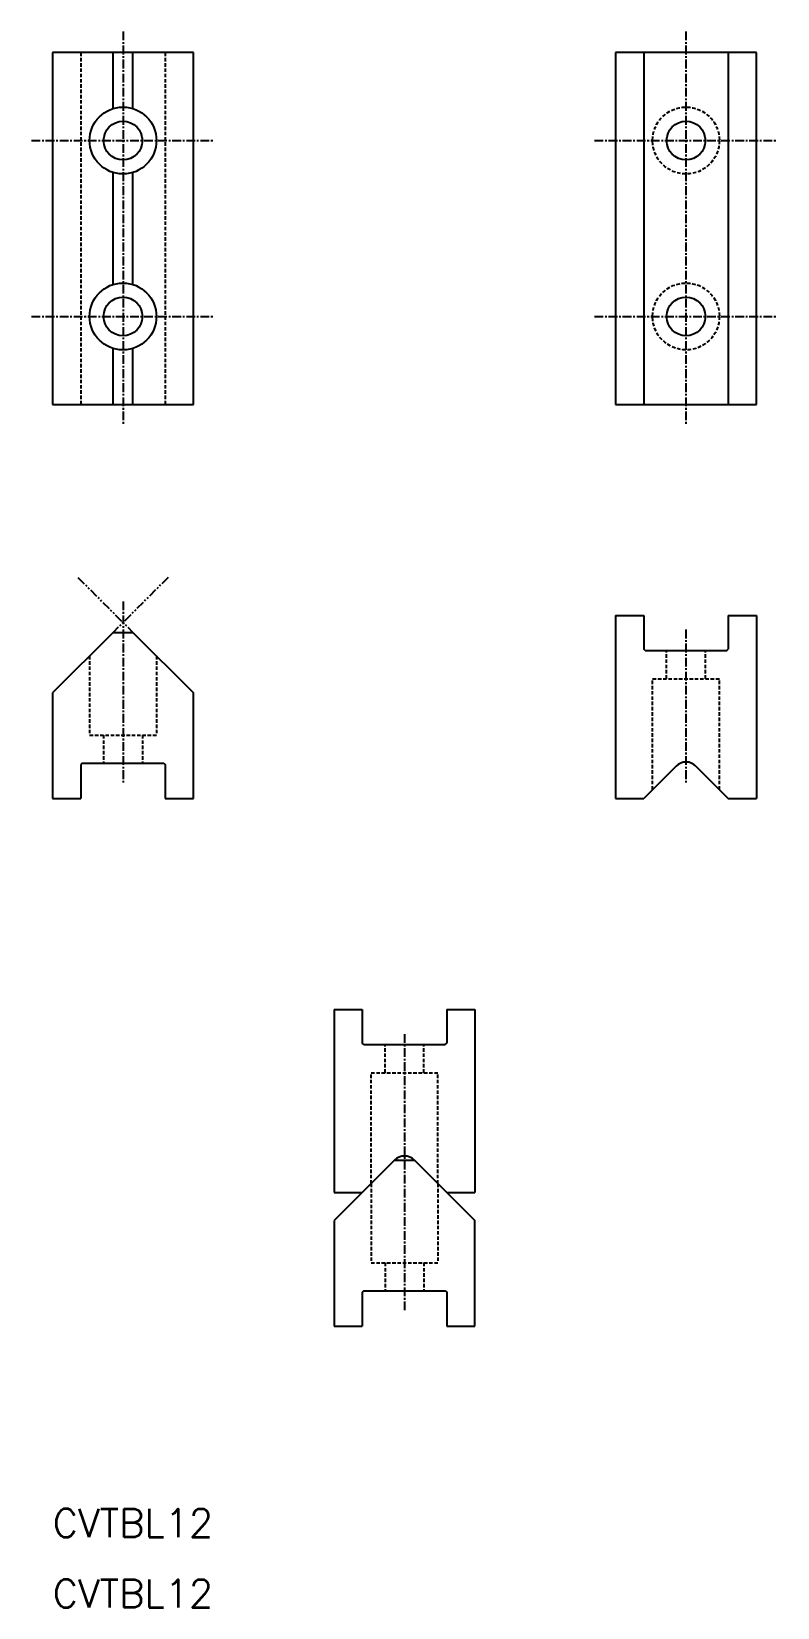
# Model space of a CAD drawing. Extents: x 87 to 193, y -45 to 179.
import ezdxf

# ---------------------------------------------------------------- set-up
doc = ezdxf.new("R2010")
doc.units = 0
for name, pattern in [('CENTER', [2, 1.25, -0.25, 0.25, -0.25]), ('DASHED', [0.75, 0.5, -0.25]), ('PHANTOM', [2.5, 1.25, -0.25, 0.25, -0.25, 0.25, -0.25])]:
    doc.linetypes.add(name, pattern=pattern)
doc.layers.get('0').update_dxf_attribs({"linetype": 'CONTINUOUS'})
doc.layers.add('CENTER', color=1, linetype='CENTER')
doc.styles.get("Standard").update_dxf_attribs({"font": 'txt.shx', "bigfont": 'bigfont.shx'})

msp = doc.modelspace()

# ---------------------------------------------------------------- linework, layer by layer
at = {"color": 7, "linetype": 'CONTINUOUS'}
for p, q in [((90, 176), (90, 126)), ((110, 176), (90, 176)), ((98.59, 168.03), (98.59, 176)), ((101.41, 168.03), (101.41, 176)), ((110, 126), (110, 176)), ((170, 176), (170, 126)), ((190, 176), (170, 176)), ((174, 176), (174, 126)), ((186, 176), (186, 126)), ((190, 126), (190, 176)), ((90, 163.5), (90, 163.5)), ((90, 163.5), (90, 163.5)), ((170, 163.5), (170, 163.5)), ((170, 163.5), (170, 163.5)), ((90, 157.25), (90, 157.25)), ((90, 157.25), (90, 157.25)), ((98.59, 143.03), (98.59, 158.97)), ((101.41, 143.03), (101.41, 158.97)), ((170, 157.25), (170, 157.25)), ((170, 157.25), (170, 157.25)), ((90, 144.75), (90, 144.75)), ((90, 144.75), (90, 144.75)), ((170, 144.75), (170, 144.75)), ((170, 144.75), (170, 144.75)), ((90, 138.5), (90, 138.5)), ((90, 138.5), (90, 138.5)), ((170, 138.5), (170, 138.5)), ((170, 138.5), (170, 138.5)), ((98.59, 126), (98.59, 133.97)), ((101.41, 126), (101.41, 133.97)), ((90, 126), (110, 126)), ((170, 126), (190, 126)), ((170, 96), (170, 70)), ((170, 96), (174, 96)), ((174, 96), (174, 91.2)), ((186, 96), (186, 91.2)), ((186, 96), (190, 96)), ((190, 96), (190, 70)), ((98.59, 93.59), (90, 85)), ((98.59, 93.59), (101.41, 93.59)), ((101.41, 93.59), (110, 85)), ((174.2, 91), (174, 91.2)), ((174.2, 91), (185.8, 91)), ((185.8, 91), (186, 91.2)), ((90, 85), (90, 70)), ((110, 70), (110, 85)), ((94.2, 75), (94, 74.8)), ((94, 74.8), (94, 70)), ((94.2, 75), (105.8, 75)), ((105.8, 75), (106, 74.8)), ((106, 74.8), (106, 70)), ((178.59, 74.59), (174, 70)), ((181.41, 74.59), (186, 70)), ((90, 70), (94, 70)), ((106, 70), (110, 70)), ((170, 70), (174, 70)), ((186, 70), (190, 70)), ((130, 40), (130, 14)), ((130, 40), (134, 40)), ((134, 40), (134, 35.2)), ((146, 40), (146, 35.2)), ((146, 40), (150, 40)), ((150, 40), (150, 14)), ((134.2, 35), (134, 35.2)), ((134.2, 35), (145.8, 35)), ((145.8, 35), (146, 35.2)), ((138.59, 18.59), (130, 10)), ((138.59, 18.59), (134, 14)), ((138.59, 18.59), (141.41, 18.59)), ((141.41, 18.59), (150, 10)), ((141.41, 18.59), (146, 14)), ((130, 14), (134, 14)), ((146, 14), (150, 14)), ((130, 10), (130, -5)), ((150, -5), (150, 10)), ((134.2, 0), (134, -0.2)), ((134.2, 0), (145.8, 0)), ((145.8, 0), (146, -0.2)), ((134, -0.2), (134, -5)), ((146, -0.2), (146, -5)), ((130, -5), (134, -5)), ((146, -5), (150, -5))]:
    msp.add_line(p, q, dxfattribs=at)
at = {"color": 3, "linetype": 'DASHED'}
for p, q in [((94, 176), (94, 126)), ((106, 176), (106, 126)), ((95.25, 90.25), (95.25, 79)), ((104.75, 90.25), (104.75, 79)), ((177.25, 87), (177.25, 91)), ((182.75, 87), (182.75, 91)), ((175.25, 71.25), (175.25, 87)), ((175.25, 87), (184.75, 87)), ((184.75, 71.25), (184.75, 87)), ((95.25, 79), (104.75, 79)), ((97.25, 79), (97.25, 75)), ((102.75, 79), (102.75, 75)), ((137.25, 31), (137.25, 35)), ((142.75, 31), (142.75, 35)), ((135.25, 31), (144.75, 31)), ((135.25, 15.25), (135.25, 31)), ((144.75, 15.25), (144.75, 31)), ((135.25, 15.25), (135.25, 4)), ((144.75, 15.25), (144.75, 4)), ((135.25, 4), (144.75, 4)), ((137.25, 4), (137.25, 0)), ((142.75, 4), (142.75, 0))]:
    msp.add_line(p, q, dxfattribs=at)
at = {"color": 3, "linetype": 'PHANTOM'}
for p, q in [((93.6, 101.4), (101.41, 93.59)), ((106.4, 101.4), (98.59, 93.59))]:
    msp.add_line(p, q, dxfattribs=at)
at = {"color": 7, "linetype": 'CONTINUOUS'}
for centre, radius in [((100, 163.5), 4.75), ((100, 163.5), 2.75), ((180, 163.5), 2.75), ((100, 138.5), 4.75), ((100, 138.5), 2.75), ((180, 138.5), 2.75)]:
    msp.add_circle(centre, radius, dxfattribs=at)
at = {"color": 3, "linetype": 'DASHED'}
for centre in [(180, 163.5), (180, 138.5)]:
    msp.add_circle(centre, 4.75, dxfattribs=at)
at = {"color": 7, "linetype": 'CONTINUOUS'}
for centre in [(180, 73.17), (140, 17.17)]:
    msp.add_arc(centre, 2, 45, 135, dxfattribs=at)
at = {"layer": 'CENTER', "color": 1, "linetype": 'CENTER'}
for p, q in [((100, 179), (100, 123)), ((180, 179), (180, 123)), ((87, 163.5), (113, 163.5)), ((167, 163.5), (193, 163.5)), ((87, 138.5), (113, 138.5)), ((167, 138.5), (193, 138.5)), ((100, 98), (100, 72)), ((180, 94), (180, 72.17)), ((140, 36.5), (140, -3))]:
    msp.add_line(p, q, dxfattribs=at)

# ---------------------------------------------------------------- texts
at = {"color": 7, "linetype": 'CONTINUOUS'}
for p in [(90, -35), (90, -45)]:
    msp.add_text('CVTBL12', height=4, dxfattribs=at).set_placement(p)

doc.saveas('drawing.dxf')
